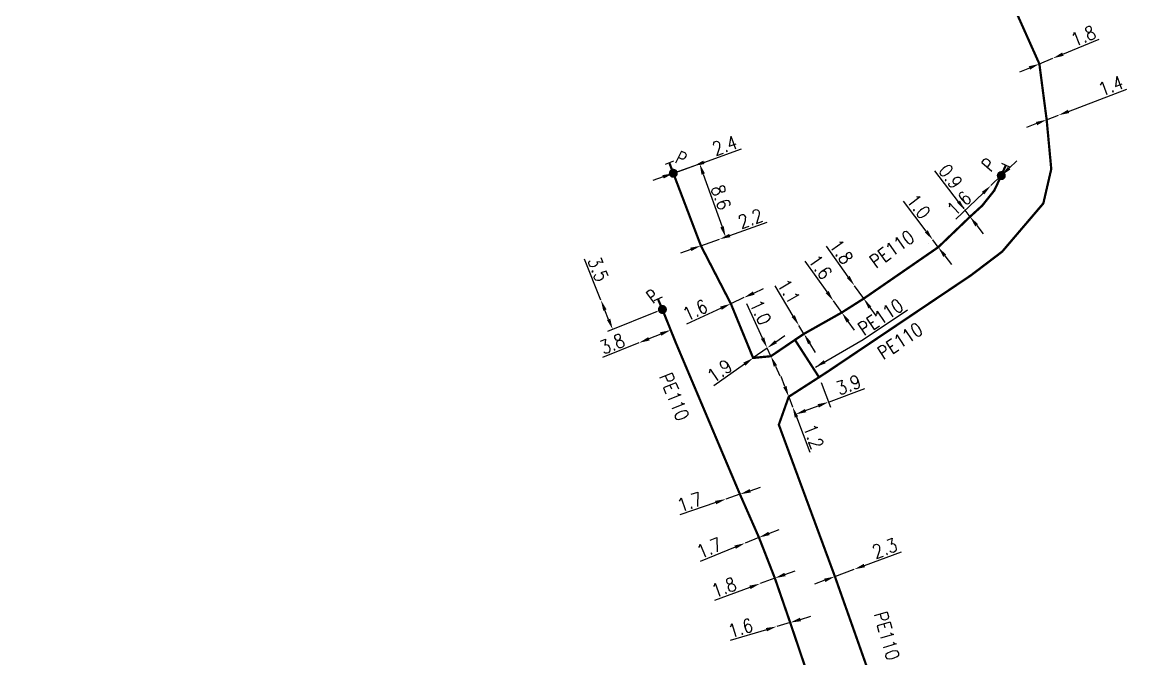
# Model space of a CAD drawing. Header units: millimetres. Extents: x 146997 to 147991, y 130998 to 131775.
# Drawn here: x 147747.6 to 147870.1, y 131182.5 to 131253.1 of the extents above; entities that cross this region are included whole.
import ezdxf
from ezdxf.enums import TextEntityAlignment as Align

# ---------------------------------------------------------------- set-up
doc = ezdxf.new("R2010")
doc.units = ezdxf.units.MM
doc.header["$PDMODE"] = 34
doc.linetypes.add('L_100_PE', pattern=[14, 10, -1.5, 1, -1.5])
doc.layers.get('0').update_dxf_attribs({"linetype": 'CONTINUOUS'})
doc.layers.get('Defpoints').update_dxf_attribs({"linetype": 'CONTINUOUS'})
for name, color, linetype in [('L_140', 3, 'CONTINUOUS'), ('L_300', 7, 'CONTINUOUS'), ('L_340', 7, 'CONTINUOUS')]:
    doc.layers.add(name, color=color, linetype=linetype)
doc.styles.add('G_ROMANS', font='ROMANS.SHX', dxfattribs={"width": 0.75})
doc.styles.get("Standard").update_dxf_attribs({"font": 'romans.shx', "width": 0.85})
doc.dimstyles.get("Standard").update_dxf_attribs({"dimtxt": 1.5, "dimasz": 1.2, "dimexe": 0.625, "dimexo": 0.625, "dimgap": 0.25, "dimtad": 1, "dimdec": 1, "dimzin": 0, "dimdsep": 46, "dimtxsty": 'Standard', "dimcen": -0.5, "dimadec": 0, "dimazin": 0, "dimtfac": 1, "dimtdec": 1, "dimtmove": 0, "dimatfit": 3, "dimfxl": 0, "dimtolj": 1, "dimtzin": 0, "dimarcsym": 0})

# ---------------------------------------------------------------- blocks, each defined once
blk = doc.blocks.new('L_340_07')
at = {"color": 0, "linetype": 'Continuous', "const_width": 0.25, "flags": 128}
blk.add_lwpolyline([(0, 0), (1.25, 0)], dxfattribs=at)
at = {"color": 0, "linetype": 'Continuous', "flags": 128}
blk.add_lwpolyline([(1.25, -0.5), (1.25, 0.5)], dxfattribs=at)
at = {"color": 0, "linetype": 'Continuous', "width": 0.75, "flags": 3}
for tag, p in [('DEF_LEG', (0.72, -3.47)), ('DEF_COUP', (0.72, -5.97)), ('DEF_TYPE', (0.72, -8.47))]:
    blk.add_attdef(tag, text='', height=1.2, dxfattribs=at).set_placement(p, align=Align.MIDDLE)
blk = doc.blocks.new('L_300_12')
at = {"color": 0, "linetype": 'Continuous', "const_width": 0.497, "flags": 128}
blk.add_lwpolyline([(-0.25, 0, 1), (0.25, 0, 1)], format="xyb", close=True, dxfattribs=at)
at = {"color": 0, "linetype": 'Continuous', "style": 'G_ROMANS', "width": 0.75}
blk.add_text('P', height=1.5, dxfattribs=at).set_placement((0, 1.85), align=Align.MIDDLE)
at = {"color": 0, "linetype": 'Continuous', "width": 0.75, "flags": 3}
for tag, p in [('DEF_LEG', (0, -5)), ('DEF_COUP', (0, -7.5)), ('DEF_TYPE', (0, -10))]:
    blk.add_attdef(tag, text='', height=1.2, dxfattribs=at).set_placement(p, align=Align.MIDDLE)
blk = doc.blocks.new('*D404')
at = {"layer": 'Defpoints', "color": 0, "linetype": 'Continuous', "transparency": 16777216}
for p in [(147839.84, 131192.46), (147839.84, 131192.46), (147837.69, 131191.66)]:
    blk.add_point(p, dxfattribs=at)
at = {"layer": 'L_140', "color": 0, "linetype": 'Continuous', "lineweight": -2, "transparency": 16777216}
for p, q in [((147840.96, 131192.88), (147845.06, 131194.41)), ((147837.69, 131191.66), (147839.84, 131192.46)), ((147836.56, 131191.24), (147835.44, 131190.81))]:
    blk.add_line(p, q, dxfattribs=at)
at = {"layer": 'L_140', "color": 0, "linetype": 'Continuous', "transparency": 16777216}
for points in [[(147840.89, 131193.07), (147841.03, 131192.69), (147839.84, 131192.46)], [(147836.49, 131191.42), (147836.63, 131191.05), (147837.69, 131191.66)]]:
    blk.add_solid(points, dxfattribs=at)
at = {"layer": 'L_140', "color": 0, "linetype": 'Continuous', "transparency": 16777216, "insert": (147843.22, 131194.79), "char_height": 1.5, "attachment_point": 5, "rotation": 20.5082}
blk.add_mtext('\\A1;2.3', dxfattribs=at)
blk = doc.blocks.new('*D405')
at = {"layer": 'Defpoints', "color": 0, "linetype": 'Continuous', "transparency": 16777216}
for p in [(147832.57, 131211.58), (147833, 131210.46), (147833, 131210.46)]:
    blk.add_point(p, dxfattribs=at)
at = {"layer": 'L_140', "color": 0, "linetype": 'Continuous', "lineweight": -2, "transparency": 16777216}
for p, q in [((147832.15, 131212.7), (147831.72, 131213.83)), ((147832.57, 131211.58), (147833, 131210.46)), ((147833.43, 131209.34), (147834.92, 131205.43))]:
    blk.add_line(p, q, dxfattribs=at)
at = {"layer": 'L_140', "color": 0, "linetype": 'Continuous', "transparency": 16777216}
for points in [[(147832.33, 131212.78), (147831.96, 131212.63), (147832.57, 131211.58)], [(147833.61, 131209.41), (147833.24, 131209.27), (147833, 131210.46)]]:
    blk.add_solid(points, dxfattribs=at)
at = {"layer": 'L_140', "color": 0, "linetype": 'Continuous', "transparency": 16777216, "insert": (147835.32, 131207.18), "char_height": 1.5, "attachment_point": 5, "rotation": 290.8579}
blk.add_mtext('\\A1;1.2', dxfattribs=at)
blk = doc.blocks.new('*D406')
at = {"layer": 'Defpoints', "color": 0, "linetype": 'Continuous', "transparency": 16777216}
for p in [(147861.17, 131242.27), (147862.48, 131242.77), (147862.48, 131242.77)]:
    blk.add_point(p, dxfattribs=at)
at = {"layer": 'L_140', "color": 0, "linetype": 'Continuous', "lineweight": -2, "transparency": 16777216}
for p, q in [((147863.6, 131243.19), (147870.07, 131245.65)), ((147861.17, 131242.27), (147862.48, 131242.77)), ((147860.04, 131241.84), (147858.92, 131241.42))]:
    blk.add_line(p, q, dxfattribs=at)
at = {"layer": 'L_140', "color": 0, "linetype": 'Continuous', "transparency": 16777216}
for points in [[(147859.97, 131242.03), (147860.12, 131241.66), (147861.17, 131242.27)], [(147863.53, 131243.38), (147863.67, 131243.01), (147862.48, 131242.77)]]:
    blk.add_solid(points, dxfattribs=at)
at = {"layer": 'L_140', "color": 0, "linetype": 'Continuous', "transparency": 16777216, "insert": (147868.29, 131246.04), "char_height": 1.5, "attachment_point": 5, "rotation": 20.7845}
blk.add_mtext('\\A1;1.4', dxfattribs=at)
blk = doc.blocks.new('*D407')
at = {"layer": 'Defpoints', "color": 0, "linetype": 'Continuous', "transparency": 16777216}
for p in [(147860.36, 131248.46), (147861.86, 131249.08), (147861.86, 131249.08)]:
    blk.add_point(p, dxfattribs=at)
at = {"layer": 'L_140', "color": 0, "linetype": 'Continuous', "lineweight": -2, "transparency": 16777216}
for p, q in [((147862.96, 131249.54), (147867.01, 131251.21)), ((147860.36, 131248.46), (147861.86, 131249.08)), ((147859.25, 131248), (147858.14, 131247.55))]:
    blk.add_line(p, q, dxfattribs=at)
at = {"layer": 'L_140', "color": 0, "linetype": 'Continuous', "transparency": 16777216}
for points in [[(147862.89, 131249.72), (147863.04, 131249.35), (147861.86, 131249.08)], [(147859.18, 131248.19), (147859.33, 131247.82), (147860.36, 131248.46)]]:
    blk.add_solid(points, dxfattribs=at)
at = {"layer": 'L_140', "color": 0, "linetype": 'Continuous', "transparency": 16777216, "insert": (147865.24, 131251.56), "char_height": 1.5, "attachment_point": 5, "rotation": 22.4477}
blk.add_mtext('\\A1;1.8', dxfattribs=at)
blk = doc.blocks.new('*D431')
at = {"layer": 'Defpoints', "color": 0, "linetype": 'Continuous', "transparency": 16777216}
for p in [(147824.91, 131229.04), (147824.91, 131229.04), (147822.83, 131228.31)]:
    blk.add_point(p, dxfattribs=at)
at = {"layer": 'L_140', "color": 0, "linetype": 'Continuous', "lineweight": -2, "transparency": 16777216}
for p, q in [((147826.04, 131229.44), (147830.16, 131230.91)), ((147822.83, 131228.31), (147824.91, 131229.04)), ((147821.7, 131227.9), (147820.57, 131227.5))]:
    blk.add_line(p, q, dxfattribs=at)
at = {"layer": 'L_140', "color": 0, "linetype": 'Continuous', "transparency": 16777216}
for points in [[(147825.97, 131229.63), (147826.1, 131229.26), (147824.91, 131229.04)], [(147821.64, 131228.09), (147821.77, 131227.72), (147822.83, 131228.31)]]:
    blk.add_solid(points, dxfattribs=at)
at = {"layer": 'L_140', "color": 0, "linetype": 'Continuous', "transparency": 16777216, "insert": (147828.33, 131231.32), "char_height": 1.5, "attachment_point": 5, "rotation": 19.5622}
blk.add_mtext('\\A1;2.2', dxfattribs=at)
blk = doc.blocks.new('*D432')
at = {"layer": 'Defpoints', "color": 0, "linetype": 'Continuous', "transparency": 16777216}
for p in [(147819.77, 131236.34), (147825.57, 131229.28), (147825.57, 131229.28)]:
    blk.add_point(p, dxfattribs=at)
at = {"layer": 'L_300', "color": 0, "linetype": 'Continuous', "lineweight": -2, "transparency": 16777216}
for p, q in [((147820.35, 131236.55), (147823.28, 131237.59)), ((147823.09, 131236.25), (147825.17, 131230.41)), ((147824.98, 131229.07), (147824.98, 131229.07))]:
    blk.add_line(p, q, dxfattribs=at)
at = {"layer": 'L_300', "color": 0, "linetype": 'Continuous', "transparency": 16777216}
for points in [[(147823.28, 131236.32), (147822.9, 131236.19), (147822.69, 131237.38)], [(147825.36, 131230.48), (147824.98, 131230.34), (147825.57, 131229.28)]]:
    blk.add_solid(points, dxfattribs=at)
at = {"layer": 'L_300', "color": 0, "linetype": 'Continuous', "transparency": 16777216, "insert": (147825.07, 131233.67), "char_height": 1.5, "attachment_point": 5, "rotation": 289.5622}
blk.add_mtext('\\A1;8.6', dxfattribs=at)
blk = doc.blocks.new('*D433')
at = {"layer": 'Defpoints', "color": 0, "linetype": 'Continuous', "transparency": 16777216}
for p in [(147819.77, 131236.34), (147822.03, 131237.15), (147822.03, 131237.15)]:
    blk.add_point(p, dxfattribs=at)
at = {"layer": 'L_300', "color": 0, "linetype": 'Continuous', "lineweight": -2, "transparency": 16777216}
for p, q in [((147823.16, 131237.55), (147827.33, 131239.03)), ((147819.77, 131236.34), (147822.03, 131237.15)), ((147818.63, 131235.94), (147817.5, 131235.54))]:
    blk.add_line(p, q, dxfattribs=at)
at = {"layer": 'L_300', "color": 0, "linetype": 'Continuous', "transparency": 16777216}
for points in [[(147823.09, 131237.74), (147823.22, 131237.36), (147822.03, 131237.15)], [(147818.57, 131236.13), (147818.7, 131235.75), (147819.77, 131236.34)]]:
    blk.add_solid(points, dxfattribs=at)
at = {"layer": 'L_300', "color": 0, "linetype": 'Continuous', "transparency": 16777216, "insert": (147825.48, 131239.43), "char_height": 1.5, "attachment_point": 5, "rotation": 19.5622}
blk.add_mtext('\\A1;2.4', dxfattribs=at)
blk = doc.blocks.new('*D434')
at = {"layer": 'Defpoints', "color": 0, "linetype": 'Continuous', "transparency": 16777216}
for p in [(147830.17, 131216.98), (147830.17, 131216.98), (147828.62, 131215.88)]:
    blk.add_point(p, dxfattribs=at)
at = {"layer": 'L_140', "color": 0, "linetype": 'Continuous', "lineweight": -2, "transparency": 16777216}
for p, q in [((147831.15, 131217.68), (147832.13, 131218.37)), ((147830.17, 131216.98), (147828.62, 131215.88)), ((147829.81, 131217.49), (147829.81, 131217.49)), ((147828.26, 131216.39), (147828.26, 131216.39)), ((147827.65, 131215.18), (147824.28, 131212.79))]:
    blk.add_line(p, q, dxfattribs=at)
at = {"layer": 'L_140', "color": 0, "linetype": 'Continuous', "transparency": 16777216}
for points in [[(147831.03, 131217.84), (147831.27, 131217.51), (147830.17, 131216.98)], [(147827.53, 131215.35), (147827.76, 131215.02), (147828.62, 131215.88)]]:
    blk.add_solid(points, dxfattribs=at)
at = {"layer": 'L_140', "color": 0, "linetype": 'Continuous', "transparency": 16777216, "insert": (147824.9, 131214.45), "char_height": 1.5, "attachment_point": 5, "rotation": 35.4375}
blk.add_mtext('\\A1;1.9', dxfattribs=at)
blk = doc.blocks.new('*D435')
at = {"layer": 'Defpoints', "color": 0, "linetype": 'Continuous', "transparency": 16777216}
for p in [(147830.17, 131216.98), (147830.17, 131216.98), (147830.59, 131216.07)]:
    blk.add_point(p, dxfattribs=at)
at = {"layer": 'L_140', "color": 0, "linetype": 'Continuous', "lineweight": -2, "transparency": 16777216}
for p, q in [((147829.67, 131218.07), (147827.91, 131221.88)), ((147830.59, 131216.07), (147830.17, 131216.98)), ((147831.09, 131214.98), (147831.6, 131213.89))]:
    blk.add_line(p, q, dxfattribs=at)
at = {"layer": 'L_140', "color": 0, "linetype": 'Continuous', "transparency": 16777216}
for points in [[(147829.85, 131218.16), (147829.49, 131217.99), (147830.17, 131216.98)], [(147831.28, 131215.07), (147830.91, 131214.9), (147830.59, 131216.07)]]:
    blk.add_solid(points, dxfattribs=at)
at = {"layer": 'L_140', "color": 0, "linetype": 'Continuous', "transparency": 16777216, "insert": (147829.45, 131220.94), "char_height": 1.5, "attachment_point": 5, "rotation": 294.7649}
blk.add_mtext('\\A1;1.0', dxfattribs=at)
blk = doc.blocks.new('*D436')
at = {"layer": 'Defpoints', "color": 0, "linetype": 'Continuous', "transparency": 16777216}
for p in [(147848.55, 131228.95), (147848.55, 131228.95), (147849.15, 131228.15)]:
    blk.add_point(p, dxfattribs=at)
at = {"layer": 'L_140', "color": 0, "linetype": 'Continuous', "lineweight": -2, "transparency": 16777216}
for p, q in [((147847.82, 131229.91), (147845.29, 131233.25)), ((147849.15, 131228.15), (147848.55, 131228.95)), ((147848.05, 131228.57), (147848.05, 131228.57)), ((147848.65, 131227.77), (147848.65, 131227.77)), ((147849.87, 131227.19), (147850.6, 131226.24))]:
    blk.add_line(p, q, dxfattribs=at)
at = {"layer": 'L_140', "color": 0, "linetype": 'Continuous', "transparency": 16777216}
for points in [[(147847.98, 131230.03), (147847.66, 131229.79), (147848.55, 131228.95)], [(147850.03, 131227.32), (147849.71, 131227.07), (147849.15, 131228.15)]]:
    blk.add_solid(points, dxfattribs=at)
at = {"layer": 'L_140', "color": 0, "linetype": 'Continuous', "transparency": 16777216, "insert": (147846.99, 131232.66), "char_height": 1.5, "attachment_point": 5, "rotation": 307.1135}
blk.add_mtext('\\A1;1.0', dxfattribs=at)
blk = doc.blocks.new('*D437')
at = {"layer": 'Defpoints', "color": 0, "linetype": 'Continuous', "transparency": 16777216}
for p in [(147854.98, 131234.97), (147854.98, 131234.97), (147856.14, 131236.08)]:
    blk.add_point(p, dxfattribs=at)
at = {"layer": 'L_300', "color": 0, "linetype": 'Continuous', "lineweight": -2, "transparency": 16777216}
for p, q in [((147857.01, 131236.9), (147857.88, 131237.73)), ((147856.14, 131236.08), (147854.98, 131234.97)), ((147854.12, 131234.14), (147851.09, 131231.25))]:
    blk.add_line(p, q, dxfattribs=at)
at = {"layer": 'L_300', "color": 0, "linetype": 'Continuous', "transparency": 16777216}
for points in [[(147856.87, 131237.05), (147857.15, 131236.76), (147856.14, 131236.08)], [(147853.98, 131234.29), (147854.25, 131234), (147854.98, 131234.97)]]:
    blk.add_solid(points, dxfattribs=at)
at = {"layer": 'L_300', "color": 0, "linetype": 'Continuous', "transparency": 16777216, "insert": (147851.48, 131233), "char_height": 1.5, "attachment_point": 5, "rotation": 43.7047}
blk.add_mtext('\\A1;1.6', dxfattribs=at)
blk = doc.blocks.new('*D439')
at = {"layer": 'Defpoints', "color": 0, "linetype": 'Continuous', "transparency": 16777216}
for p in [(147831.24, 131186.12), (147831.24, 131186.12), (147832.73, 131186.56)]:
    blk.add_point(p, dxfattribs=at)
at = {"layer": 'L_140', "color": 0, "linetype": 'Continuous', "lineweight": -2, "transparency": 16777216}
for p, q in [((147833.88, 131186.9), (147835.03, 131187.25)), ((147832.73, 131186.56), (147831.24, 131186.12)), ((147830.09, 131185.77), (147826.08, 131184.57))]:
    blk.add_line(p, q, dxfattribs=at)
at = {"layer": 'L_140', "color": 0, "linetype": 'Continuous', "transparency": 16777216}
for points in [[(147830.03, 131185.96), (147830.15, 131185.58), (147831.24, 131186.12)], [(147833.82, 131187.1), (147833.93, 131186.71), (147832.73, 131186.56)]]:
    blk.add_solid(points, dxfattribs=at)
at = {"layer": 'L_140', "color": 0, "linetype": 'Continuous', "transparency": 16777216, "insert": (147827.22, 131185.96), "char_height": 1.5, "attachment_point": 5, "rotation": 16.6834}
blk.add_mtext('\\A1;1.6', dxfattribs=at)
blk = doc.blocks.new('*D440')
at = {"layer": 'Defpoints', "color": 0, "linetype": 'Continuous', "transparency": 16777216}
for p in [(147829.39, 131190.87), (147829.39, 131190.87), (147831.03, 131191.48)]:
    blk.add_point(p, dxfattribs=at)
at = {"layer": 'L_140', "color": 0, "linetype": 'Continuous', "lineweight": -2, "transparency": 16777216}
for p, q in [((147832.15, 131191.89), (147833.28, 131192.3)), ((147831.03, 131191.48), (147829.39, 131190.87)), ((147828.26, 131190.46), (147824.33, 131189.02))]:
    blk.add_line(p, q, dxfattribs=at)
at = {"layer": 'L_140', "color": 0, "linetype": 'Continuous', "transparency": 16777216}
for points in [[(147832.09, 131192.08), (147832.22, 131191.7), (147831.03, 131191.48)], [(147828.19, 131190.65), (147828.33, 131190.27), (147829.39, 131190.87)]]:
    blk.add_solid(points, dxfattribs=at)
at = {"layer": 'L_140', "color": 0, "linetype": 'Continuous', "transparency": 16777216, "insert": (147825.38, 131190.47), "char_height": 1.5, "attachment_point": 5, "rotation": 20.1471}
blk.add_mtext('\\A1;1.8', dxfattribs=at)
blk = doc.blocks.new('*D441')
at = {"layer": 'Defpoints', "color": 0, "linetype": 'Continuous', "transparency": 16777216}
for p in [(147829.27, 131195.98), (147827.74, 131195.36), (147827.74, 131195.36)]:
    blk.add_point(p, dxfattribs=at)
at = {"layer": 'L_140', "color": 0, "linetype": 'Continuous', "lineweight": -2, "transparency": 16777216}
for p, q in [((147829.27, 131195.98), (147827.74, 131195.36)), ((147830.38, 131196.43), (147831.49, 131196.88)), ((147826.63, 131194.91), (147822.74, 131193.34))]:
    blk.add_line(p, q, dxfattribs=at)
at = {"layer": 'L_140', "color": 0, "linetype": 'Continuous', "transparency": 16777216}
for points in [[(147830.31, 131196.62), (147830.46, 131196.25), (147829.27, 131195.98)], [(147826.55, 131195.1), (147826.7, 131194.73), (147827.74, 131195.36)]]:
    blk.add_solid(points, dxfattribs=at)
at = {"layer": 'L_140', "color": 0, "linetype": 'Continuous', "transparency": 16777216, "insert": (147823.75, 131194.83), "char_height": 1.5, "attachment_point": 5, "rotation": 22.0268}
blk.add_mtext('\\A1;1.7', dxfattribs=at)
blk = doc.blocks.new('*D442')
at = {"layer": 'Defpoints', "color": 0, "linetype": 'Continuous', "transparency": 16777216}
for p in [(147827.16, 131200.77), (147825.6, 131200.24), (147825.6, 131200.24)]:
    blk.add_point(p, dxfattribs=at)
at = {"layer": 'L_140', "color": 0, "linetype": 'Continuous', "lineweight": -2, "transparency": 16777216}
for p, q in [((147827.16, 131200.77), (147825.6, 131200.24)), ((147828.3, 131201.16), (147829.43, 131201.55)), ((147824.47, 131199.85), (147820.5, 131198.49))]:
    blk.add_line(p, q, dxfattribs=at)
at = {"layer": 'L_140', "color": 0, "linetype": 'Continuous', "transparency": 16777216}
for points in [[(147828.23, 131201.35), (147828.36, 131200.97), (147827.16, 131200.77)], [(147824.4, 131200.04), (147824.53, 131199.66), (147825.6, 131200.24)]]:
    blk.add_solid(points, dxfattribs=at)
at = {"layer": 'L_140', "color": 0, "linetype": 'Continuous', "transparency": 16777216, "insert": (147821.59, 131199.92), "char_height": 1.5, "attachment_point": 5, "rotation": 18.9499}
blk.add_mtext('\\A1;1.7', dxfattribs=at)
blk = doc.blocks.new('*D443')
at = {"layer": 'Defpoints', "color": 0, "linetype": 'Continuous', "transparency": 16777216}
for p in [(147818.56, 131221.25), (147815.96, 131217.55), (147815.96, 131217.55)]:
    blk.add_point(p, dxfattribs=at)
at = {"layer": 'L_300', "color": 0, "linetype": 'Continuous', "lineweight": -2, "transparency": 16777216}
for p, q in [((147818.8, 131220.67), (147819.72, 131218.39)), ((147818.37, 131218.52), (147817.07, 131218)), ((147815.96, 131217.55), (147811.9, 131215.92))]:
    blk.add_line(p, q, dxfattribs=at)
at = {"layer": 'L_300', "color": 0, "linetype": 'Continuous', "transparency": 16777216}
for points in [[(147817, 131218.19), (147817.14, 131217.81), (147815.96, 131217.55)], [(147818.29, 131218.71), (147818.44, 131218.34), (147819.48, 131218.97)]]:
    blk.add_solid(points, dxfattribs=at)
at = {"layer": 'L_300', "color": 0, "linetype": 'Continuous', "transparency": 16777216, "insert": (147813, 131217.44), "char_height": 1.5, "attachment_point": 5, "rotation": 21.8803}
blk.add_mtext('\\A1;3.8', dxfattribs=at)
blk = doc.blocks.new('*D444')
at = {"layer": 'Defpoints', "color": 0, "linetype": 'Continuous', "transparency": 16777216}
for p in [(147811.74, 131222.29), (147811.74, 131222.29), (147818.56, 131221.25)]:
    blk.add_point(p, dxfattribs=at)
at = {"layer": 'L_300', "color": 0, "linetype": 'Continuous', "lineweight": -2, "transparency": 16777216}
for p, q in [((147811.74, 131222.29), (147809.93, 131226.81)), ((147812.6, 131220.15), (147812.19, 131221.17)), ((147817.98, 131221.02), (147812.47, 131218.81))]:
    blk.add_line(p, q, dxfattribs=at)
at = {"layer": 'L_300', "color": 0, "linetype": 'Continuous', "transparency": 16777216}
for points in [[(147812.37, 131221.25), (147812, 131221.1), (147811.74, 131222.29)], [(147812.78, 131220.23), (147812.41, 131220.08), (147813.05, 131219.04)]]:
    blk.add_solid(points, dxfattribs=at)
at = {"layer": 'L_300', "color": 0, "linetype": 'Continuous', "transparency": 16777216, "insert": (147811.44, 131225.71), "char_height": 1.5, "attachment_point": 5, "rotation": 291.8803}
blk.add_mtext('\\A1;3.5', dxfattribs=at)
blk = doc.blocks.new('*D162')
at = {"layer": 'Defpoints', "color": 0, "linetype": 'Continuous', "transparency": 16777216}
for p in [(147835.93, 131213.74), (147833, 131210.46), (147833.32, 131209.62)]:
    blk.add_point(p, dxfattribs=at)
at = {"layer": 'L_140', "color": 0, "linetype": 'Continuous', "lineweight": -2, "transparency": 16777216}
for p, q in [((147836.15, 131213.16), (147837.19, 131210.41)), ((147836.97, 131210.99), (147841, 131212.51)), ((147834.44, 131210.04), (147835.84, 131210.57)), ((147833.22, 131209.88), (147833.54, 131209.04))]:
    blk.add_line(p, q, dxfattribs=at)
at = {"layer": 'L_140', "color": 0, "linetype": 'Continuous', "transparency": 16777216}
for points in [[(147835.77, 131210.76), (147835.91, 131210.38), (147836.97, 131210.99)], [(147834.37, 131210.23), (147834.51, 131209.86), (147833.32, 131209.62)]]:
    blk.add_solid(points, dxfattribs=at)
at = {"layer": 'L_140', "color": 0, "linetype": 'Continuous', "transparency": 16777216, "insert": (147839.2, 131212.9), "char_height": 1.5, "attachment_point": 5, "rotation": 20.5855}
blk.add_mtext('\\A1;3.9', dxfattribs=at)
blk = doc.blocks.new('*D164')
at = {"layer": 'Defpoints', "color": 0, "linetype": 'Continuous', "transparency": 16777216}
for p in [(147826.15, 131221.89), (147827.6, 131222.56), (147827.6, 131222.56)]:
    blk.add_point(p, dxfattribs=at)
at = {"layer": 'L_140', "color": 0, "linetype": 'Continuous', "lineweight": -2, "transparency": 16777216}
for p, q in [((147828.69, 131223.06), (147829.78, 131223.57)), ((147827.6, 131222.56), (147826.15, 131221.89)), ((147825.06, 131221.39), (147821.25, 131219.63))]:
    blk.add_line(p, q, dxfattribs=at)
at = {"layer": 'L_140', "color": 0, "linetype": 'Continuous', "transparency": 16777216}
for points in [[(147828.6, 131223.25), (147828.77, 131222.88), (147827.6, 131222.56)], [(147824.97, 131221.57), (147825.14, 131221.21), (147826.15, 131221.89)]]:
    blk.add_solid(points, dxfattribs=at)
at = {"layer": 'L_140', "color": 0, "linetype": 'Continuous', "transparency": 16777216, "insert": (147822.19, 131221.17), "char_height": 1.5, "attachment_point": 5, "rotation": 24.7649}
blk.add_mtext('\\A1;1.6', dxfattribs=at)
blk = doc.blocks.new('*D165')
at = {"layer": 'Defpoints', "color": 0, "linetype": 'Continuous', "transparency": 16777216}
for p in [(147833.69, 131219.49), (147833.69, 131219.49), (147834.26, 131218.55)]:
    blk.add_point(p, dxfattribs=at)
at = {"layer": 'L_140', "color": 0, "linetype": 'Continuous', "lineweight": -2, "transparency": 16777216}
for p, q in [((147833.07, 131220.51), (147831.05, 131223.86)), ((147834.26, 131218.55), (147833.69, 131219.49)), ((147834.88, 131217.52), (147835.5, 131216.49))]:
    blk.add_line(p, q, dxfattribs=at)
at = {"layer": 'L_140', "color": 0, "linetype": 'Continuous', "transparency": 16777216}
for points in [[(147833.24, 131220.62), (147832.9, 131220.41), (147833.69, 131219.49)], [(147835.05, 131217.62), (147834.71, 131217.41), (147834.26, 131218.55)]]:
    blk.add_solid(points, dxfattribs=at)
at = {"layer": 'L_140', "color": 0, "linetype": 'Continuous', "transparency": 16777216, "insert": (147832.59, 131223.25), "char_height": 1.5, "attachment_point": 5, "rotation": 301.1303}
blk.add_mtext('\\A1;1.1', dxfattribs=at)
blk = doc.blocks.new('*D166')
at = {"layer": 'Defpoints', "color": 0, "linetype": 'Continuous', "transparency": 16777216}
for p in [(147837.52, 131222.21), (147837.52, 131222.21), (147838.45, 131220.91)]:
    blk.add_point(p, dxfattribs=at)
at = {"layer": 'L_140', "color": 0, "linetype": 'Continuous', "lineweight": -2, "transparency": 16777216}
for p, q in [((147836.82, 131223.19), (147834.39, 131226.6)), ((147838.45, 131220.91), (147837.52, 131222.21)), ((147839.14, 131219.93), (147839.84, 131218.95))]:
    blk.add_line(p, q, dxfattribs=at)
at = {"layer": 'L_140', "color": 0, "linetype": 'Continuous', "transparency": 16777216}
for points in [[(147836.99, 131223.3), (147836.66, 131223.07), (147837.52, 131222.21)], [(147839.3, 131220.04), (147838.98, 131219.81), (147838.45, 131220.91)]]:
    blk.add_solid(points, dxfattribs=at)
at = {"layer": 'L_140', "color": 0, "linetype": 'Continuous', "transparency": 16777216, "insert": (147836.08, 131225.96), "char_height": 1.5, "attachment_point": 5, "rotation": 305.4284}
blk.add_mtext('\\A1;1.6', dxfattribs=at)
blk = doc.blocks.new('*D167')
at = {"layer": 'Defpoints', "color": 0, "linetype": 'Continuous', "transparency": 16777216}
for p in [(147852.13, 131232.24), (147852.13, 131232.24), (147852.67, 131231.52)]:
    blk.add_point(p, dxfattribs=at)
at = {"layer": 'L_140', "color": 0, "linetype": 'Continuous', "lineweight": -2, "transparency": 16777216}
for p, q in [((147851.39, 131233.19), (147848.77, 131236.61)), ((147852.67, 131231.52), (147852.13, 131232.24)), ((147853.41, 131230.57), (147854.14, 131229.62))]:
    blk.add_line(p, q, dxfattribs=at)
at = {"layer": 'L_140', "color": 0, "linetype": 'Continuous', "transparency": 16777216}
for points in [[(147851.55, 131233.31), (147851.24, 131233.07), (147852.13, 131232.24)], [(147853.57, 131230.7), (147853.25, 131230.45), (147852.67, 131231.52)]]:
    blk.add_solid(points, dxfattribs=at)
at = {"layer": 'L_140', "color": 0, "linetype": 'Continuous', "transparency": 16777216, "insert": (147850.51, 131235.98), "char_height": 1.5, "attachment_point": 5, "rotation": 307.5734}
blk.add_mtext('\\A1;0.9', dxfattribs=at)
blk = doc.blocks.new('*D168')
at = {"layer": 'Defpoints', "color": 0, "linetype": 'Continuous', "transparency": 16777216}
for p in [(147839.86, 131223.88), (147839.86, 131223.88), (147840.88, 131222.45)]:
    blk.add_point(p, dxfattribs=at)
at = {"layer": 'L_140', "color": 0, "linetype": 'Continuous', "lineweight": -2, "transparency": 16777216}
for p, q in [((147839.17, 131224.86), (147836.74, 131228.27)), ((147840.88, 131222.45), (147839.86, 131223.88)), ((147841.57, 131221.47), (147842.27, 131220.5))]:
    blk.add_line(p, q, dxfattribs=at)
at = {"layer": 'L_140', "color": 0, "linetype": 'Continuous', "transparency": 16777216}
for points in [[(147839.33, 131224.97), (147839, 131224.74), (147839.86, 131223.88)], [(147841.73, 131221.59), (147841.41, 131221.36), (147840.88, 131222.45)]]:
    blk.add_solid(points, dxfattribs=at)
at = {"layer": 'L_140', "color": 0, "linetype": 'Continuous', "transparency": 16777216, "insert": (147838.42, 131227.63), "char_height": 1.5, "attachment_point": 5, "rotation": 305.4331}
blk.add_mtext('\\A1;1.8', dxfattribs=at)

msp = doc.modelspace()

# ---------------------------------------------------------------- linework, layer by layer
at = {"layer": 'L_140', "linetype": 'L_100_PE', "const_width": 0.25, "flags": 128}
msp.add_lwpolyline([(147265.07, 131501.99), (147260.84, 131492.5), (147259.31, 131489.69), (147257.82, 131486.71), (147255.15, 131482.6), (147249.07, 131474.66), (147246.64, 131471.75), (147243.61, 131468.24), (147242.67, 131467.18), (147238.66, 131462.4), (147237.17, 131460.68), (147233.91, 131456.9, 0.051528), (147232.45, 131454.81, 0.14798), (147231.59, 131450.82, -0.004001), (147231.97, 131445.71), (147234.31, 131429.19), (147237.75, 131404.68), (147239.01, 131395.91), (147242.78, 131368.06), (147244.58, 131360.91), (147246.3, 131355.41), (147247.6, 131351.6), (147253.7, 131336.72), (147258.64, 131324.67), (147263.8, 131312.48), (147267.71, 131303.68), (147275.53, 131284.69), (147279.55, 131275.62), (147281.99, 131271.12), (147287.94, 131260.83), (147293.33, 131251.96), (147297.24, 131248.84), (147314.86, 131235.79), (147323.6, 131229.63), (147324.14, 131229.24), (147327.85, 131226.48), (147331.06, 131224.09), (147335.78, 131220.16), (147338.46, 131218.58), (147349.51, 131210.84), (147360.73, 131202.63), (147375.05, 131191.73), (147382.84, 131185.98), (147385.77, 131183.84), (147390.63, 131180.01), (147409.66, 131172.13), (147421.39, 131168.77), (147430.18, 131166.34), (147447.57, 131162.08), (147486.31, 131152.65), (147486.31, 131152.65), (147499.17, 131149.01), (147516.38, 131144), (147541.71, 131137.3), (147547.77, 131135.13), (147557.18, 131130.69), (147562.08, 131127.73), (147582.98, 131112.26), (147586.81, 131109.45), (147591.14, 131106.23), (147595.85, 131104.05), (147598.26, 131103.43), (147601.93, 131103.08), (147604.47, 131103.35), (147606.46, 131104.07), (147607.58, 131104.47), (147608.69, 131104.87), (147613.96, 131107.62), (147619.32, 131110.19), (147636.7, 131118.15), (147650.55, 131123.79), (147669.3, 131129.98), (147674.73, 131132.21), (147681.79, 131133.85), (147700.64, 131138.52), (147716.12, 131139.99), (147732.4, 131140.84), (147742.44, 131140.99), (147759.69, 131140.95), (147777.44, 131141.03), (147786.07, 131141.27), (147789.22, 131141.83), (147807.59, 131144.06), (147811.48, 131144.51), (147819.83, 131145.89), (147827.34, 131147.6), (147836.58, 131150.71), (147840.54, 131151.95), (147841.65, 131153.26), (147842.3, 131155.03), (147841.25, 131159.34), (147838.55, 131168.71), (147837.11, 131173.59), (147832.73, 131186.56), (147831.03, 131191.48), (147829.27, 131195.98), (147827.16, 131200.77), (147820.04, 131217.58), (147818.56, 131221.25)], format="xyb", dxfattribs=at)
at = {"layer": 'L_140', "linetype": 'L_100_PE', "const_width": 0.25}
for points in [[(147855.03, 131260.37), (147860.36, 131248.46), (147861.17, 131242.27), (147861.68, 131236.81), (147860.8, 131233), (147856.24, 131227.66), (147852.8, 131225.05), (147836.96, 131214.41), (147835.93, 131213.74), (147832.57, 131211.58), (147831.47, 131208.48), (147837.69, 131191.66), (147842.25, 131178.76)], [(147819.77, 131236.34), (147822.83, 131228.31), (147826.15, 131221.89), (147828.62, 131215.88), (147830.59, 131216.07), (147833.26, 131217.88), (147834.26, 131218.55), (147838.45, 131220.91), (147840.88, 131222.45), (147849.15, 131228.15), (147852.67, 131231.52), (147854.03, 131232.76), (147855.36, 131234.43), (147856.14, 131236.08)]]:
    msp.add_lwpolyline(points, dxfattribs=at)
at = {"layer": 'L_140', "linetype": 'L_100_PE', "const_width": 0.25, "flags": 128}
msp.add_lwpolyline([(147835.93, 131213.74), (147833.26, 131217.88)], dxfattribs=at)

# ---------------------------------------------------------------- block references
at = {"layer": 'L_300'}
for p, rotation in [((147819.77, 131236.34), 332.5625539630758), ((147856.14, 131236.08), 49.02274531486012), ((147818.56, 131221.25), 36.94725388099958)]:
    msp.add_blockref('L_300_12', p, dxfattribs=dict(at, rotation=rotation))
at = {"layer": 'L_340'}
for p, rotation in [((147819.77, 131236.34), 110.8935211729983), ((147856.14, 131236.08), 66.45723807689576), ((147818.56, 131221.25), 112.9634778980971)]:
    msp.add_blockref('L_340_07', p, dxfattribs=dict(at, rotation=rotation))

# ---------------------------------------------------------------- texts
at = {"layer": 'L_140', "linetype": 'Continuous', "width": 0.85}
for rotation, p in [(35.4391, (147842.22, 131225.75)), (33.5902, (147843.05, 131215.63)), (291.9623, (147818.16, 131213.83)), (285.805, (147841.99, 131187.51))]:
    msp.add_text('PE110', height=1.5, rotation=rotation, dxfattribs=at).set_placement(p)
at = {"layer": 'L_140', "linetype": 'Continuous', "insert": (147840.89, 131218.28), "char_height": 1.5, "attachment_point": 7, "rotation": 33.5583}
msp.add_mtext('PE110', dxfattribs=at)

# ---------------------------------------------------------------- dimensions: what is measured, and where the dimension line sits
at = {"layer": 'L_140', "linetype": 'Continuous'}
dim = msp.add_linear_dim(base=(147861.86, 131249.08), p1=(147860.36, 131248.46), p2=(147861.86, 131249.08), angle=202.4477, text='1.8', dimstyle='Standard', dxfattribs=at)
dim.commit()
dim.dimension.update_dxf_attribs({"geometry": '*D407', "text_midpoint": (147865.63, 131250.64), "dimtype": 160})
for base, p1, p2, angle, picture, middle in [((147862.48, 131242.77), (147861.17, 131242.27), (147862.48, 131242.77), 200.7845, '*D406', (147868.64, 131245.11)), ((147852.13, 131232.24), (147852.67, 131231.52), (147852.13, 131232.24), 307.5734, '*D167', (147849.71, 131235.37)), ((147848.55, 131228.95), (147849.15, 131228.15), (147848.55, 131228.95), 307.1135, '*D436', (147846.2, 131232.05)), ((147824.91, 131229.04), (147822.83, 131228.31), (147824.91, 131229.04), 199.5622, '*D431', (147828.66, 131230.38)), ((147839.86, 131223.88), (147840.88, 131222.45), (147839.86, 131223.88), 305.4331, '*D168', (147837.6, 131227.05)), ((147837.52, 131222.21), (147838.45, 131220.91), (147837.52, 131222.21), 305.4284, '*D166', (147835.26, 131225.38)), ((147833.69, 131219.49), (147834.26, 131218.55), (147833.69, 131219.49), 301.1303, '*D165', (147831.73, 131222.74)), ((147827.6, 131222.56), (147826.15, 131221.89), (147827.6, 131222.56), 204.7649, '*D164', (147822.61, 131220.26)), ((147830.17, 131216.98), (147830.59, 131216.07), (147830.17, 131216.98), 294.7649, '*D435', (147828.54, 131220.52)), ((147830.17, 131216.98), (147828.62, 131215.88), (147830.17, 131216.98), 215.4375, '*D434', (147825.48, 131213.64)), ((147833.32, 131209.62), (147835.93, 131213.74), (147833, 131210.46), 20.5855, '*D162', (147839.55, 131211.96)), ((147833, 131210.46), (147832.57, 131211.58), (147833, 131210.46), 110.8579, '*D405', (147834.39, 131206.82)), ((147825.6009, 131200.2372), (147827.1615, 131200.773), (147825.6009, 131200.2372), 18.9499, '*D442', (147821.9173, 131198.9725)), ((147827.74, 131195.36), (147829.27, 131195.98), (147827.74, 131195.36), 22.0268, '*D441', (147824.13, 131193.9)), ((147839.84, 131192.46), (147837.69, 131191.66), (147839.84, 131192.46), 200.5082, '*D404', (147843.57, 131193.86)), ((147829.3855, 131190.8743), (147831.02842, 131191.47706), (147829.3855, 131190.8743), 20.14712, '*D440', (147825.72917, 131189.53286)), ((147831.2416, 131186.1153), (147832.7264, 131186.5603), (147831.2416, 131186.1153), 16.6834, '*D439', (147827.5109, 131184.9972))]:
    dim = msp.add_linear_dim(base=base, p1=p1, p2=p2, angle=angle, dimstyle='Standard', dxfattribs=at)
    dim.commit()
    dim.dimension.update_dxf_attribs({"geometry": picture, "text_midpoint": middle, "dimtype": 160})
at = {"layer": 'L_300', "linetype": 'Continuous'}
for base, p1, p2, angle, picture, middle in [((147822.03, 131237.15), (147819.77, 131236.34), (147822.03, 131237.15), 199.5622, '*D433', (147825.81, 131238.49)), ((147825.57, 131229.28), (147819.77, 131236.34), (147825.57, 131229.28), 109.5622, '*D432', (147824.13, 131233.33)), ((147854.98, 131234.97), (147856.14, 131236.08), (147854.98, 131234.97), 43.7047, '*D437', (147852.17, 131232.28)), ((147811.74, 131222.29), (147818.56, 131221.25), (147811.74, 131222.29), 291.8803, '*D444', (147810.52, 131225.34)), ((147815.96, 131217.55), (147818.56, 131221.25), (147815.96, 131217.55), 21.8803, '*D443', (147813.37, 131216.51))]:
    dim = msp.add_linear_dim(base=base, p1=p1, p2=p2, angle=angle, dimstyle='Standard', dxfattribs=at)
    dim.commit()
    dim.dimension.update_dxf_attribs({"geometry": picture, "text_midpoint": middle, "dimtype": 160})

# ---------------------------------------------------------------- leaders
at = {"layer": 'L_140', "linetype": 'Continuous', "annotation_type": 0, "has_hookline": 1, "hookline_direction": 0, "text_width": 5.65, "horizontal_direction": (0.833324, 0.552785, 0)}
msp.add_leader([(147835.52, 131214.85), (147840.82, 131217.94)], dimstyle='Standard', dxfattribs=at)

doc.saveas('drawing.dxf')
